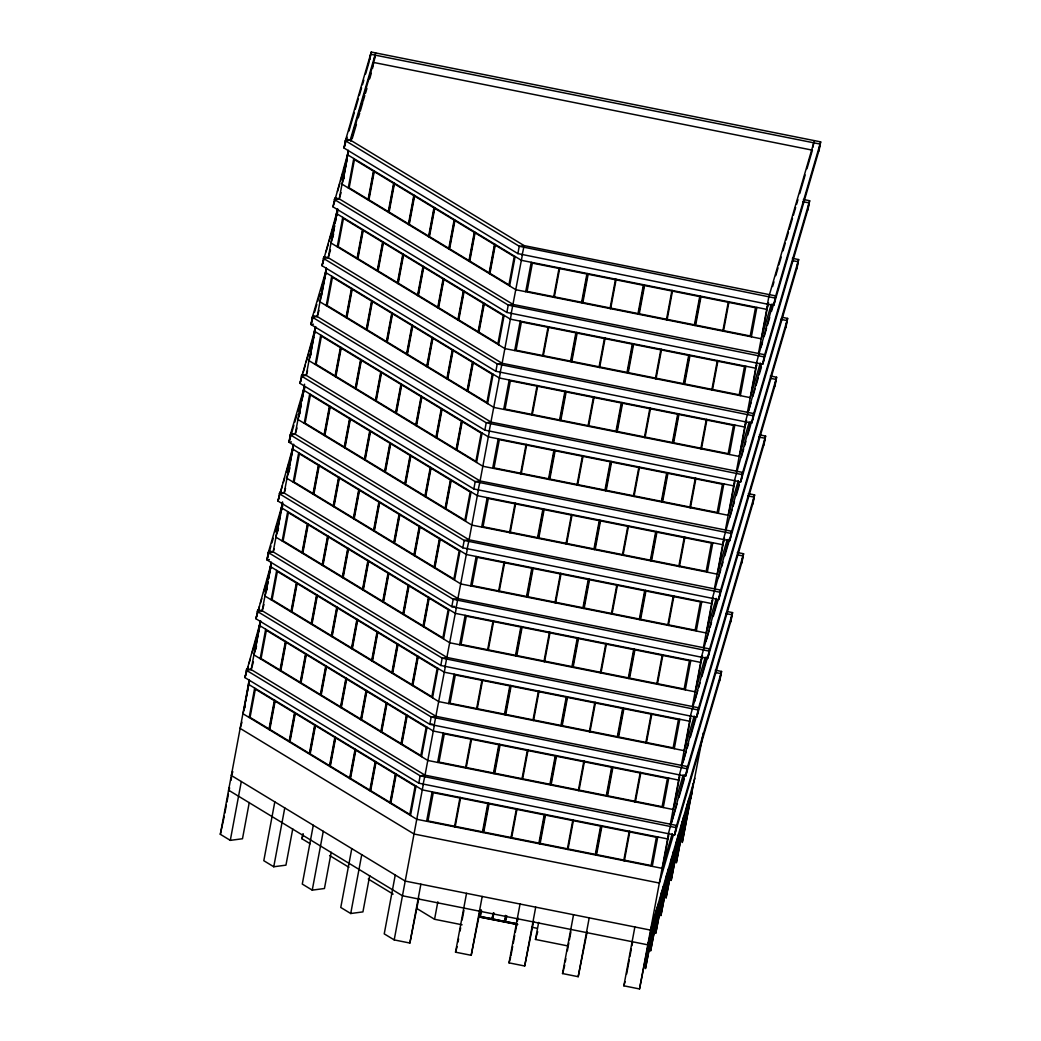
<?xml version="1.0" encoding="UTF-8"?>
<svg xmlns="http://www.w3.org/2000/svg" width="1041" height="1041" viewBox="0 0 1041 1041"><rect width="100%" height="100%" fill="white"/><g stroke="black" fill="none" stroke-linecap="round" stroke-linejoin="round"><path stroke-width="1.5" d="M715.297 670.183L721.569 671.445L720.19 678.797L674.62 834.973L418.781 783.17L244.908 677.574L260.692 620.826M727.88 611.666L732.578 612.602L731.198 619.955L685.629 776.144L429.79 724.328L255.917 618.731L271.259 563.532M748.336 493.668L754.608 494.917L753.229 502.283L707.646 658.459L451.807 606.643L277.934 501.046L293.731 444.299M770.353 375.996L776.625 377.245L775.246 384.597L729.676 540.786L473.837 488.971L299.964 383.374L315.748 326.627M792.383 258.311L798.642 259.56L797.276 266.925L751.693 423.101L495.854 371.286L321.981 265.689L337.778 208.942M803.392 199.469L809.664 200.731L808.284 208.083L762.702 364.259L506.863 312.456L333.003 206.86L348.332 151.648M344.011 148.017L345.391 140.665L371.247 52.05L820.672 141.888L819.293 149.24L773.723 305.429L517.884 253.614L344.011 148.017L347.16 137.217M245.351 676.038L246.73 668.673L251.167 669.571L425.027 775.168L676.624 825.448L675.245 832.813M256.359 617.196L257.739 609.844L262.176 610.729L436.049 716.325L687.633 766.618L686.253 773.97M267.381 558.353L268.747 551.001L273.184 551.886L447.057 657.483L698.641 707.776L697.275 715.128M278.389 499.511L279.769 492.159L284.193 493.044L458.066 598.64L709.663 648.933L708.283 656.285M289.398 440.681L290.777 433.316L295.202 434.214L469.075 539.811L720.671 590.091L719.292 597.456M300.407 381.839L301.786 374.487L306.223 375.372L480.083 480.968L731.68 531.261L730.301 538.613M311.415 322.996L312.794 315.644L317.232 316.529L491.105 422.125L742.688 472.419L741.322 479.771M322.437 264.154L323.803 256.802L328.24 257.687L502.113 363.283L753.71 413.576L752.331 420.928M344.454 146.482L345.833 139.13L350.257 140.014L524.13 245.611L775.727 295.904L774.348 303.256M249.267 802.494L242.488 838.747L230.295 840.36L220.328 834.309L249.228 679.864M721.569 671.445L675.986 827.621L420.148 775.805L246.288 670.209L251.167 669.571L260.25 621.022M732.578 612.602L687.008 768.778L431.169 716.976L257.296 611.379L262.176 610.729L271.259 562.179M737.327 552.511L743.586 553.76L742.22 561.112L696.637 717.301L440.798 665.485L266.925 559.889L268.305 552.537L273.184 551.886L282.54 501.879M754.608 494.917L709.025 651.106L453.186 599.291L279.313 493.694L284.193 493.044L293.276 444.507M759.344 434.826L765.616 436.088L764.237 443.44L718.654 599.616L462.816 547.813L288.956 442.217L290.322 434.852L295.202 434.214L304.571 384.194M776.625 377.245L731.042 533.421L475.203 481.619L301.343 376.022L306.223 375.372L315.306 326.822M782.936 317.466L787.634 318.403L786.254 325.755L740.685 481.944L484.846 430.128L310.973 324.532L312.352 317.18L317.232 316.529L326.314 267.992M798.642 259.56L753.072 415.749L497.234 363.934L323.361 258.337L328.24 257.687L337.323 209.15M763.339 362.099L764.719 354.734L513.122 304.453L339.249 198.857L348.332 150.307M243.893 710.287L249.398 680.866L248.409 684.275L422.282 789.872L667.606 838.916L668.595 835.507L663.091 864.928M254.902 651.445L260.419 622.024M266.21 591.067L267.953 581.776M268.526 578.679L271.141 564.743M280.406 515.191L275.943 537.182L449.803 642.778L695.128 691.81L705.225 657.222M280.992 512.094L282.436 504.351L281.447 507.761L455.307 613.357L700.632 662.388L702.545 655.869M293.159 447.057L286.952 478.34L460.825 583.936L706.149 632.967L716.234 598.38M298.949 416.088L301.265 403.7M301.851 400.603L304.453 386.679L290.322 434.852L464.195 540.448L720.034 592.264L765.616 436.088M313.731 337.128L309.971 357.258L310.778 354.46M314.317 334.031L315.475 327.837L314.473 331.246L488.346 436.843L733.671 485.874L734.673 482.464L729.155 511.886M331.988 239.573L334.59 225.637M335.176 222.54L337.492 210.152M343.283 179.182L347.056 159.065M347.642 155.968L348.215 152.871M224.27 816.287L220.328 834.309M224.856 813.125L226.339 805.253M226.925 802.104L228.395 794.218M228.994 791.069L229.58 787.92M230.998 780.347L231.544 777.406M232.091 774.465L232.65 771.524L231.336 775.48L405.209 881.076L650.534 930.107L694.841 778.265M244.427 707.698L245.012 704.562M245.598 701.426L249.424 681.022M260.432 622.18L255.149 650.43L256.476 645.875L253.913 654.854L427.786 760.451L673.111 809.495L683.208 774.894M266.444 590.013L267.914 582.179M268.5 579.03L271.141 564.912M282.449 504.508L277.166 532.745L278.494 528.19M293.172 447.24L288.175 473.915L289.958 467.838M299.483 413.498L301.239 404.09M301.838 400.954L304.479 386.823M310.205 356.23L313.731 337.401M314.317 334.265L315.488 327.993M321.513 295.826L326.497 269.151M332.222 238.558L334.577 226.001M335.163 222.865L337.505 210.308M347.056 159.312L343.231 179.716L344.129 176.671M347.642 156.176L348.228 153.04M369.503 60.105L370.609 54.223L820.035 144.061L818.655 151.413M369.867 59.402L371.247 52.05M249.163 717.496L254.668 688.075M260.172 658.654L265.676 629.232M271.18 599.811L276.685 570.39M282.189 540.982L287.693 511.56M293.198 482.139L298.715 452.718M304.219 423.297L309.724 393.875M315.228 364.454L320.732 335.033M326.236 305.625L331.741 276.203M337.245 246.782L342.749 217.361M348.267 187.94L353.771 158.518M372.561 68.342L375.046 55.108M374.292 60.287L374.851 57.346M230.295 840.36L241.304 781.531M269.333 729.741L274.837 700.32M280.341 670.898L285.846 641.49M291.35 612.069L296.854 582.648M302.358 553.226L307.863 523.805M313.367 494.384L318.884 464.963M324.389 435.541L329.893 406.133M335.397 376.712L340.901 347.291M346.406 317.869L351.91 288.448M357.414 259.027L362.919 229.606M368.436 200.197L373.94 170.776M274.811 801.869L263.802 860.712L273.757 866.763L285.95 865.149L292.742 828.896M289.502 741.999L295.006 712.578M300.511 683.156L306.015 653.735M311.519 624.314L317.024 594.892M322.528 565.471L328.032 536.05M333.549 506.642L339.054 477.22M344.558 447.799L350.062 418.378M355.567 388.957L361.071 359.535M366.575 330.114L372.079 300.706M377.584 271.285L383.101 241.863M388.605 212.442L394.11 183.021M273.757 866.763L284.766 807.92M309.671 754.244L315.176 724.822M320.68 695.401L326.184 665.98M331.689 636.558L337.193 607.15M342.697 577.729L348.201 548.308M353.719 518.886L359.223 489.465M364.727 460.044L370.232 430.623M375.736 401.214L381.24 371.793M386.745 342.372L392.249 312.951M397.753 283.529L403.27 254.108M408.775 224.687L414.279 195.266M310.244 843.783L301.955 838.747L302.84 833.971M313.289 825.253L302.28 884.082L312.248 890.133L324.441 888.52L331.22 852.267M329.841 766.488L335.345 737.067M340.849 707.659L346.354 678.238M351.858 648.816L357.362 619.395M362.867 589.974L368.384 560.552M373.888 531.131L379.392 501.723M384.897 472.302L390.401 442.88M395.905 413.459L401.41 384.038M406.914 354.617L412.418 325.195M417.922 295.774L423.44 266.366M428.944 236.945L434.448 207.523M312.248 890.133L323.257 831.304M350.01 778.746L355.515 749.325M361.019 719.904L366.523 690.482M372.027 661.061L377.532 631.64M383.036 602.232L388.553 572.81M394.058 543.389L399.562 513.968M405.066 484.546L410.57 455.125M416.075 425.704L421.579 396.283M427.083 366.874L432.588 337.453M438.105 308.032L443.609 278.611M449.113 249.189L454.618 219.768M351.78 848.623L340.771 907.466L350.726 913.517L362.932 911.89L369.711 875.637M370.18 790.991L375.684 761.57M381.188 732.148L386.692 702.74M392.197 673.319L397.701 643.898M403.205 614.476L408.723 585.055M414.227 555.634L419.731 526.212M425.235 496.791L430.74 467.383M436.244 437.962L441.748 408.54M447.253 379.119L452.757 349.698M458.274 320.277L463.779 290.855M469.283 261.434L474.787 232.026M350.726 913.517L361.748 854.674M390.349 803.249L395.853 773.827M401.358 744.406L406.862 714.985M412.366 685.564L417.87 656.142M423.388 626.721L428.892 597.3M434.396 567.892L439.901 538.47M445.405 509.049L450.909 479.628M456.413 450.206L461.918 420.785M467.422 391.364L472.939 361.943M478.444 332.534L483.948 303.113M489.452 273.692L494.956 244.271M395.255 875.026L384.233 933.868L394.201 939.906L409.868 943.042L418.82 898.214M410.518 815.493L416.023 786.072M421.527 756.651L427.031 727.23M432.535 697.808L438.04 668.4M443.557 638.979L449.061 609.558M454.566 580.136L460.07 550.715M465.574 521.294L471.079 491.873M476.583 462.451L482.087 433.043M487.591 403.622L493.109 374.2M498.613 344.779L504.117 315.358M509.622 285.937L515.126 256.515M418.781 783.17L420.148 775.805L425.027 775.168L434.396 725.148M440.798 665.485L442.178 658.133L268.305 552.537L282.723 503.141M462.816 547.813L464.195 540.448L469.075 539.811L478.431 489.79M473.837 488.971L475.203 481.619L480.083 480.968L489.452 430.948M484.846 430.128L486.225 422.776L312.352 317.18L326.484 268.994L319.977 301.825L493.85 407.421L739.175 456.452L749.273 421.865M495.854 371.286L497.234 363.934L502.113 363.283L511.469 313.276M506.863 312.456L508.242 305.091L334.369 199.495L339.249 198.857L341.058 192.676M517.884 253.614L519.251 246.262L345.391 140.665L350.257 140.014L375.671 52.935M423.023 784.68L425.027 775.168M434.032 725.85L445.405 666.305M445.041 667.008L456.413 607.476M456.062 608.165L467.422 548.633M467.071 549.336L469.075 539.811M478.079 490.493L480.083 480.968M489.088 431.651L500.461 372.118M500.096 372.808L502.113 363.283M511.118 313.979L522.478 254.433M522.127 255.136L524.13 245.611L519.251 246.262L775.09 298.064L820.672 141.888M394.201 939.906L423.375 783.99M426.615 821.258L432.119 791.837M437.636 762.415L443.141 733.007M448.645 703.586L454.149 674.165M459.654 644.743L465.158 615.322M470.662 585.901L476.166 556.48M481.671 527.058L487.188 497.65M492.692 468.229L498.197 438.808M503.701 409.386L509.205 379.965M514.709 350.544L520.214 321.122M525.718 291.701L531.222 262.293M409.868 943.042L420.876 884.199M462.087 924.785L434.565 919.281L437.832 901.792M454.514 826.84L460.018 797.419M465.522 767.998L471.026 738.576M476.531 709.155L482.035 679.734M487.539 650.313L493.044 620.891M498.561 591.483L504.065 562.062M509.57 532.641L515.074 503.219M520.578 473.798L526.082 444.377M531.587 414.956L537.091 385.547M542.595 356.126L548.113 326.705M553.617 297.284L559.121 267.862M455.138 826.957L460.642 797.536M466.147 768.115L471.651 738.707M477.155 709.285L482.66 679.864M488.177 650.443L493.681 621.022M499.186 591.6L504.69 562.179M510.194 532.771L515.698 503.35M521.203 473.928L526.707 444.507M532.211 415.086L537.729 385.664M543.233 356.243L548.737 326.822M554.241 297.414L559.746 267.992M480.161 910.485L471.196 955.3L455.529 952.177L466.537 893.334M458.001 942.014L458.587 938.865M460.057 930.992L460.656 927.83M462.126 919.958L463.896 910.498M483.024 832.54L488.528 803.118M494.033 773.697L499.55 744.276M505.054 714.855L510.558 685.433M516.063 656.012L521.567 626.604M527.071 597.183L532.576 567.761M538.08 538.34L543.584 508.919M549.101 479.498L554.606 450.076M560.11 420.655L565.614 391.247M571.119 361.826L576.623 332.404M582.127 302.983L587.631 273.562M471.196 955.3L482.204 896.47M517.546 924.616L479.706 917.056L481.085 909.704M493.928 912.84L492.744 919.047L504.417 921.389L480.448 916.601L481.567 910.602M493.239 912.931L492.12 918.93L493.018 914.219M510.923 838.109L516.427 808.688M521.931 779.267L527.436 749.845M532.94 720.437L538.444 691.016M543.949 661.595L549.453 632.173M554.957 602.752L560.474 573.331M565.979 543.909L571.483 514.501M576.987 485.08L582.492 455.659M587.996 426.237L593.5 396.816M599.004 367.395L604.509 337.974M610.026 308.552L615.53 279.144M511.547 838.239L517.052 808.818M522.556 779.397L528.06 749.975M533.565 720.554L539.069 691.133M544.573 661.712L550.09 632.303M555.595 602.882L561.099 573.461M566.603 544.04L572.108 514.618M577.612 485.197L583.116 455.776M588.62 426.368L594.125 396.946M599.642 367.525L605.146 338.104M610.651 308.683L616.155 279.261M504.417 921.389L505.536 915.39M506.03 916.21L504.989 921.884M517.338 923.966L505.666 921.636L506.785 915.651M533.656 921.168L524.69 965.996L509.023 962.86L520.045 904.03M510.91 955.859L512.679 946.412M513.265 943.263L514.735 935.378M515.334 932.229L516.804 924.343M517.39 921.194L517.989 918.045M539.433 843.809L544.937 814.387M550.442 784.966L555.946 755.558M561.463 726.137L566.968 696.715M572.472 667.294L577.976 637.873M583.481 608.451L588.985 579.03M594.489 549.609L599.993 520.201M605.498 490.779L611.015 461.358M616.519 431.937L622.024 402.516M627.528 373.094L633.032 343.673M638.536 314.265L644.041 284.844M524.69 965.996L535.712 907.153M567.566 945.866L535.464 939.45L538.652 922.417M567.332 849.391L572.836 819.97M578.341 790.548L583.845 761.127M589.349 731.706L594.853 702.285M600.358 672.863L605.862 643.455M611.366 614.034L616.884 584.613M622.388 555.191L627.892 525.77M633.396 496.349L638.901 466.928M644.405 437.506L649.909 408.098M655.414 378.677L660.918 349.255M666.435 319.834L671.939 290.413M567.957 849.508L573.461 820.087M578.965 790.666L584.469 761.257M589.974 731.836L595.478 702.415M600.982 672.993L606.487 643.572M612.004 614.151L617.508 584.73M623.012 555.321L628.517 525.9M634.021 496.479L639.525 467.058M645.03 437.636L650.534 408.215M656.038 378.794L661.555 349.373M667.06 319.964L672.564 290.543M587.15 931.864L578.197 976.692L562.53 973.556L573.539 914.714M564.105 968.13L564.69 964.981M565.289 961.832L565.875 958.683M567.345 950.797L568.828 942.925M569.414 939.763L570.884 931.89M595.842 855.09L601.347 825.669M606.851 796.248L612.355 766.827M617.873 737.405L623.377 707.984M628.881 678.563L634.385 649.155M639.89 619.733L645.394 590.312M650.898 560.891L656.403 531.47M661.907 502.048L667.411 472.627M672.928 443.206L678.433 413.798M683.937 384.376L689.441 354.955M694.946 325.534L700.45 296.112M578.197 976.692L589.206 917.85M623.728 860.66L629.245 831.238M634.75 801.817L640.254 772.396M645.758 742.988L651.263 713.566M656.767 684.145L662.271 654.724M667.775 625.303L673.28 595.881M678.797 566.46L684.301 537.052M689.806 507.631L695.31 478.209M700.814 448.788L706.318 419.367M711.823 389.946L717.327 360.524M722.831 331.103L728.349 301.695M624.366 860.79L629.87 831.369M635.374 801.947L640.879 772.526M646.383 743.105L651.887 713.684M657.391 684.275L662.896 654.854M668.4 625.433L673.917 596.012M679.422 566.59L684.926 537.169M690.43 507.748L695.935 478.326M701.439 448.918L706.943 419.497M712.447 390.076L717.952 360.654M723.469 331.233L728.973 301.812M652.121 924.694L639.525 988.95L623.858 985.814L634.867 926.984M626.617 974.09L629.271 959.906M629.857 956.757L631.34 948.872M631.926 945.722L632.512 942.573M652.252 866.359L657.756 836.938M663.26 807.517L668.764 778.108M674.269 748.687L679.786 719.266M685.29 689.845L690.795 660.423M696.299 631.002L701.803 601.581M707.307 572.16L712.812 542.751M718.316 513.33L723.82 483.909M729.338 454.488L734.842 425.066M740.346 395.645L745.85 366.224M751.355 336.816L756.859 307.394M668.348 833.724L684.822 774.621M679.357 774.881L695.388 717.327M690.365 716.052L706.852 656.936M701.387 657.209L717.405 599.655M712.395 598.367L728.869 539.264M723.404 539.524L739.435 481.97M734.412 480.695L750.899 421.579M745.421 421.852L761.452 364.298M756.443 363.01L772.916 303.907M767.451 304.167L768.831 296.815L814.4 140.639M639.525 988.95L668.699 833.021M670.352 824.199L679.721 774.192M681.374 765.356L690.73 715.349M692.382 706.527L701.738 656.507M703.391 647.684L712.747 597.664M714.399 588.842L723.768 538.835M725.408 529.999L734.777 479.992M736.429 471.17L745.785 421.15M747.438 412.327L756.794 362.307M758.447 353.485L767.803 303.478M674.1 806.085L679.604 776.664L678.615 780.073L433.29 731.029L259.417 625.433M685.121 747.243L690.625 717.822L689.623 721.231L444.299 672.2L270.426 566.59L271.089 564.326M696.13 688.4L701.634 658.992M707.138 629.571L712.643 600.15L711.654 603.559L466.329 554.515L292.456 448.918M718.147 570.728L723.651 541.307M740.177 453.056L745.681 423.635M751.186 394.214L756.69 364.792L755.701 368.202L510.363 319.158L336.503 213.561M762.194 335.371L767.698 305.95M656.468 909.769L645.459 968.611L658.055 904.356M661.608 892.15L650.599 950.993L663.195 886.724M666.76 874.531L655.752 933.361L668.335 869.105M674.62 834.973L675.986 827.621M685.629 776.144L687.008 768.778M696.637 717.301L698.017 709.949L743.586 553.76M707.646 658.459L709.025 651.106M718.654 599.616L720.034 592.264M729.676 540.786L731.042 533.421M740.685 481.944L742.064 474.592L787.634 318.403M751.693 423.101L753.072 415.749M762.702 364.259L764.081 356.907L809.664 200.731M773.723 305.429L775.09 298.064M671.9 856.899L660.892 915.742L673.488 851.473M677.04 839.28L666.032 898.11L678.628 833.854M682.18 821.648L671.172 880.491L683.768 816.222M687.333 804.029L676.325 862.859L688.908 798.603M693.267 783.691L682.258 842.533L703.365 732.76M812.943 147.21L813.776 142.799M719.552 680.957L720.932 673.605L716.234 672.668M730.574 622.128L731.94 614.763L725.681 613.513M741.582 563.285L742.962 555.933L738.251 554.996M752.591 504.443L753.97 497.091L747.698 495.841M763.6 445.6L764.979 438.248L758.707 436.999M774.621 386.771L775.987 379.418L771.29 378.469M785.63 327.928L787.009 320.576L780.737 319.327M796.638 269.085L798.018 261.733L793.32 260.797M807.647 210.256L809.026 202.891L802.754 201.642M348.956 131.049L354.369 112.519M355.267 109.435L358.416 98.622M359.327 95.538L361.578 87.821M362.476 84.724L363.83 80.105M365.625 73.924L369.23 61.575M350.687 141.199L373.667 62.46L812.396 150.164L806.97 168.746M352.17 138.765L356.425 124.386M358.273 117.841L359.731 113.079M360.303 111.088L362.749 102.512M363.153 101.107L364.779 95.538M365.547 93.117L366.913 88.446M369.672 78.804L371.299 73.221M333.003 206.86L334.825 197.972L339.249 198.857M333.901 203.776L335.696 197.608M337.505 191.427L339.756 183.71M340.654 180.627L342.905 172.897M343.803 169.813L346.965 159.013M342.996 180.731L342.008 184.14L515.881 289.736L761.205 338.78L771.303 304.18M343.4 179.338L344.22 176.554M321.981 265.689L324.232 257.986M326.041 251.805L328.292 244.088M329.19 241.005L331.441 233.288M332.339 230.191L335.501 219.391M336.399 216.307L337.752 211.674M333.614 234.004L330.999 242.982L504.859 348.579L750.184 397.623L760.281 363.023M328.24 257.687L330.491 249.97M312.768 318.364L310.973 324.532L313.419 324.206M314.577 312.196L316.828 304.479M317.726 301.383L319.977 293.666M320.888 290.582L326.288 272.052M317.232 316.529L319.027 310.361M299.964 383.374L301.304 378.755M303.113 372.574L305.364 364.857M306.262 361.774L308.513 354.044M309.424 350.96L311.675 343.244M312.573 340.16L314.824 332.443M309.632 358.39L308.969 360.654L482.842 466.251L728.166 515.295L738.264 480.695M306.223 375.372L307.563 370.739M290.751 436.049L288.956 442.217L291.389 441.891M291.649 432.965L293.9 425.235M294.798 422.152L297.062 414.435M297.96 411.351L300.211 403.622M301.109 400.538L304.714 388.189M300.172 411.911L297.96 419.497L471.833 525.093L717.158 574.138L727.256 539.537M295.202 434.214L297.01 428.033M277.934 501.046L279.287 496.427M280.185 493.343L282.436 485.626M283.347 482.53L284.7 477.91M286.496 471.729L288.747 464.013M289.645 460.916L291.896 453.199M284.193 493.044L285.546 488.411M270.985 546.005L266.925 559.889L269.372 559.564M271.883 542.921L273.236 538.288M275.032 532.107L277.283 524.391M278.181 521.307L280.445 513.59M281.343 510.493L282.697 505.861M273.184 551.886L274.082 548.802M255.917 618.731L259.521 606.383M260.419 603.299L261.772 598.666M263.568 592.498L265.819 584.782M266.73 581.685L268.981 573.968M269.879 570.884L271.233 566.252M265.923 592.615L264.921 596.012L438.795 701.608L684.119 750.652L694.217 716.052M266.327 591.21L267.134 588.425M262.176 610.729L263.972 604.548M244.908 677.574L248.057 666.774M248.955 663.69L250.308 659.057M252.104 652.876L254.368 645.16M255.266 642.076L257.517 634.346M258.415 631.262L259.769 626.63M251.167 669.571L253.418 661.842M245.116 706.11L242.904 713.697L416.777 819.293L662.102 868.324L672.2 833.737M241.954 722.233L240.146 728.401L414.019 833.997L659.343 883.041L673.358 835.012M229.384 787.477L228.591 790.184L402.464 895.78L647.788 944.825L692.096 792.982M301.955 838.747L303.308 834.088M455.529 952.177L457.116 946.75M479.706 917.056L517.611 924.408M480.448 916.601L492.172 918.709M505.666 921.636L517.403 923.757M509.023 962.86L510.611 957.447M535.464 939.45L537.716 931.708M562.53 973.556L563.715 969.496M772.604 286.509L773.957 281.864M775.766 275.657L778.03 267.914M778.941 264.817L781.192 257.075M783.001 250.868L785.265 243.126M786.163 240.029L788.427 232.273M789.338 229.176L792.5 218.337M793.398 215.24L795.662 207.484M796.573 204.387L797.927 199.742M799.735 193.548L805.161 174.953M768.609 302.827L766.71 309.359L521.385 260.315L347.512 154.719M761.14 346.9L762.493 342.255M764.302 336.048L766.566 328.305M767.477 325.208L769.728 317.453M771.537 311.259L772.903 306.614M748.778 410.388L751.029 402.633M752.838 396.439L755.102 388.696M756.013 385.599L758.264 377.844M759.175 374.747L761.439 367.005M746.592 420.512L744.679 427.031L499.355 378L325.495 272.404M741.374 456.83L743.638 449.087M744.549 445.977L745.903 441.332M747.711 435.138L750.873 424.286M729.91 517.221L732.174 509.465M733.085 506.368L734.439 501.723M736.247 495.529L739.409 484.677M724.562 538.184L722.662 544.716L477.338 495.672L303.465 390.076M718.446 577.612L720.71 569.856M721.621 566.759L722.975 562.114M724.783 555.907L729.299 540.422M706.084 641.087L709.246 630.247M710.157 627.15L711.51 622.505M713.319 616.298L717.835 600.813M694.62 701.478L697.782 690.638M698.693 687.541L700.046 682.883M701.855 676.689L707.281 658.094M683.156 761.869L686.318 751.029M687.229 747.919L688.582 743.274M690.391 737.08L695.817 718.485M623.858 985.814L625.042 981.754M671.692 822.26L677.118 803.665M678.927 797.471L684.353 778.876M513.122 304.453L508.242 305.091L764.081 356.907M491.105 422.125L486.225 422.776L742.064 474.592M458.066 598.64L453.186 599.291L451.807 606.643L454.253 606.317M447.057 657.483L442.178 658.133L698.017 709.949M436.049 716.325L431.169 716.976L429.79 724.328L432.223 724.002M558.692 268.383L532.367 263.126L527.084 291.376L553.409 296.633M559.954 268.643L586.903 274.03L581.62 302.267L554.658 296.88M615.101 279.665L588.152 274.277L582.869 302.515L609.818 307.902M616.35 279.912L643.312 285.299L638.016 313.549L611.067 308.162M671.51 290.933L644.561 285.546L639.278 313.796L666.227 319.184M672.759 291.194L699.721 296.581L694.425 324.818L667.476 319.431M727.919 302.215L700.97 296.828L695.687 325.065L722.636 330.452M729.168 302.463L755.493 307.733L750.21 335.97L723.885 330.713M547.683 327.225L521.359 321.968L516.076 350.205L542.4 355.475M548.932 327.473L575.881 332.86L570.598 361.11L543.649 355.723M604.092 338.507L577.143 333.12L571.86 361.357L598.809 366.744M605.341 338.754L632.29 344.142L627.007 372.379L600.058 366.992M660.501 349.776L633.553 344.389L628.27 372.639L655.218 378.026M661.751 350.023L688.7 355.41L683.417 383.661L656.468 378.273M716.911 361.058L689.962 355.671L684.666 383.908L711.628 389.295M718.16 361.305L744.484 366.562L739.201 394.812L712.877 389.542M536.675 386.068L510.35 380.811L505.067 409.048L531.391 414.305M537.924 386.315L564.873 391.702L559.59 419.952L532.641 414.565M593.084 397.337L566.135 391.95L560.839 420.2L587.801 425.587M594.333 397.597L621.282 402.984L615.999 431.221L589.05 425.834M649.493 408.619L622.544 403.231L617.248 431.468L644.197 436.856M650.742 408.866L677.691 414.253L672.408 442.503L645.459 437.116M705.902 419.887L678.94 414.5L673.657 442.75L700.606 448.137M707.151 420.148L733.476 425.405L728.193 453.655L701.868 448.385M525.666 444.91L499.342 439.64L494.046 467.89L520.37 473.148M526.915 445.158L553.864 450.545L548.581 478.782L521.632 473.395M582.075 456.179L555.113 450.792L549.83 479.042L576.779 484.429M583.324 456.426L610.273 461.814L604.99 490.064L578.041 484.677M638.471 467.461L611.522 462.074L606.239 490.311L633.188 495.698M639.734 467.708L666.682 473.095L661.399 501.333L634.45 495.945M694.881 478.73L667.932 473.343L662.649 501.593L689.597 506.98M696.143 478.977L722.467 484.247L717.171 512.484L690.847 507.227M514.644 503.74L488.32 498.483L483.037 526.72L509.361 531.99M515.907 504L542.855 509.387L537.572 537.624L510.624 532.237M571.054 515.022L544.105 509.635L538.822 537.872L565.77 543.259M572.316 515.269L599.265 520.656L593.982 548.906L567.02 543.519M627.463 526.291L600.514 520.903L595.231 549.154L622.18 554.541M628.725 526.551L655.674 531.938L650.378 560.175L623.429 554.788M683.872 537.572L656.923 532.185L651.64 560.422L678.589 565.81M685.121 537.82L711.445 543.09L706.162 571.327L679.838 566.07M503.636 562.582L477.312 557.325L472.028 585.562L498.353 590.833M504.885 562.83L531.847 568.217L526.551 596.467L499.602 591.08M560.045 573.864L533.096 568.477L527.813 596.714L554.762 602.101M561.294 574.111L588.256 579.499L582.96 607.736L556.011 602.349M616.454 585.133L589.505 579.746L584.222 607.996L611.171 613.383M617.703 585.38L644.652 590.768L639.369 619.018L612.42 613.63M672.863 596.415L645.914 591.028L640.631 619.265L667.58 624.652M674.113 596.662L700.437 601.919L695.154 630.169L668.829 624.899M492.627 621.425L466.303 616.168L461.02 644.405L487.344 649.662M493.876 621.672L520.825 627.059L515.542 655.31L488.593 649.922M549.036 632.694L522.088 627.307L516.804 655.557L543.753 660.944M550.286 632.954L577.235 638.341L571.951 666.578L545.003 661.191M605.446 643.976L578.497 638.588L573.201 666.826L600.163 672.213M606.695 644.223L633.644 649.61L628.361 677.86L601.412 672.473M661.855 655.244L634.906 649.857L629.61 678.107L656.559 683.495M663.104 655.505L689.428 660.762L684.145 688.999L657.821 683.742M481.619 680.267L455.294 674.997L450.011 703.248L476.336 708.505M482.868 680.515L509.817 685.902L504.534 714.139L477.585 708.752M538.028 691.536L511.066 686.149L505.783 714.399L532.732 719.786M539.277 691.784L566.226 697.171L560.943 725.421L533.994 720.034M594.437 702.818L567.475 697.431L562.192 725.668L589.141 731.055M595.686 703.065L622.635 708.453L617.352 736.69L590.403 731.303M650.833 714.087L623.884 708.7L618.601 736.95L645.55 742.337M652.095 714.334L678.42 719.604L673.137 747.841L646.812 742.584M470.597 739.097L444.286 733.84L438.99 762.077L465.314 767.347M471.859 739.357L498.808 744.744L493.525 772.982L466.576 767.594M527.006 750.379L500.057 744.992L494.774 773.229L521.723 778.616M528.268 750.626L555.217 756.013L549.934 784.263L522.985 778.876M583.415 761.648L556.467 756.26L551.183 784.511L578.132 789.898M584.678 761.908L611.627 767.295L606.343 795.532L579.382 790.145M639.825 772.929L612.876 767.542L607.593 795.779L634.542 801.167M641.087 773.177L667.411 778.447L662.115 806.684L635.791 801.427M459.588 797.94L433.264 792.682L427.981 820.92L454.305 826.19M460.851 798.187L487.8 803.574L482.517 831.824L455.555 826.437M515.998 809.221L489.049 803.834L483.766 832.071L510.715 837.458M517.26 809.469L544.209 814.856L538.913 843.093L511.964 837.706M572.407 820.49L545.458 815.103L540.175 843.353L567.124 848.74M573.656 820.737L600.618 826.125L595.322 854.375L568.373 848.988M628.816 831.772L601.867 826.385L596.584 854.622L623.533 860.009M630.065 832.019L656.39 837.276L651.106 865.526L624.782 860.256M531.613 927.206L537.221 928.325M329.581 855.52L348.917 867.27M368.254 879.007L393.121 894.115M416.608 908.377L434.565 919.281M255.344 689.142L250.061 717.392L269.033 728.908L274.33 700.671L255.344 689.142M266.366 630.312L261.07 658.55L280.055 670.079L285.338 641.829L266.366 630.312M277.374 571.47L272.091 599.707L291.064 611.236L296.347 582.986L277.374 571.47M288.383 512.627L283.1 540.878L302.072 552.394L307.355 524.157L288.383 512.627M299.392 453.785L294.109 482.035L313.081 493.551L318.377 465.314L299.392 453.785M310.413 394.955L305.117 423.193L324.102 434.722L329.385 406.471L310.413 394.955M321.422 336.113L316.139 364.35L335.111 375.879L340.394 347.629L321.422 336.113M332.43 277.27L327.147 305.52L346.119 317.037L351.403 288.799L332.43 277.27M343.439 218.428L338.156 246.678L357.128 258.194L362.411 229.957L343.439 218.428M354.447 159.598L349.164 187.835L368.137 199.365L373.433 171.114L354.447 159.598M275.123 701.153L269.84 729.403L289.203 741.166L294.499 712.916L275.123 701.153M286.132 642.31L280.849 670.56L300.224 682.323L305.507 654.086L286.132 642.31M297.14 583.481L291.857 611.718L311.233 623.481L316.516 595.244L297.14 583.481M308.162 524.638L302.866 552.875L322.242 564.651L327.525 536.401L308.162 524.638M319.171 465.795L313.888 494.046L333.25 505.809L338.546 477.559L319.171 465.795M330.179 406.953L324.896 435.203L344.272 446.966L349.555 418.729L330.179 406.953M341.188 348.123L335.905 376.361L355.28 388.124L360.563 359.887L341.188 348.123M352.196 289.281L346.913 317.518L366.289 329.294L371.572 301.044L352.196 289.281M363.218 230.438L357.922 258.689L377.297 270.452L382.581 242.202L363.218 230.438M374.226 171.596L368.943 199.846L388.306 211.609L393.602 183.372L374.226 171.596M295.293 713.41L290.01 741.647L309.385 753.411L314.668 725.174L295.293 713.41M306.301 654.568L301.018 682.805L320.394 694.568L325.677 666.331L306.301 654.568M317.31 595.725L312.027 623.962L331.402 635.739L336.685 607.489L317.31 595.725M328.331 536.883L323.035 565.133L342.411 576.896L347.694 548.646L328.331 536.883M339.34 478.053L334.057 506.29L353.42 518.054L358.716 489.817L339.34 478.053M350.349 419.211L345.065 447.448L364.441 459.211L369.724 430.974L350.349 419.211M361.357 360.368L356.074 388.618L375.45 400.382L380.733 372.131L361.357 360.368M372.366 301.526L367.083 329.776L386.458 341.539L391.741 313.302L372.366 301.526M383.387 242.696L378.091 270.933L397.467 282.697L402.75 254.459L383.387 242.696M394.396 183.854L389.113 212.091L408.488 223.854L413.771 195.617L394.396 183.854M315.462 725.655L310.179 753.892L329.555 765.669L334.838 737.418L315.462 725.655M326.471 666.813L321.188 695.063L340.563 706.826L345.846 678.576L326.471 666.813M337.479 607.97L332.196 636.22L351.572 647.983L356.855 619.746L337.479 607.97M348.501 549.141L343.205 577.378L362.58 589.141L367.863 560.904L348.501 549.141M359.509 490.298L354.226 518.535L373.589 530.311L378.885 502.061L359.509 490.298M370.518 431.455L365.235 459.706L384.61 471.469L389.894 443.219L370.518 431.455M381.526 372.613L376.243 400.863L395.619 412.626L400.902 384.389L381.526 372.613M392.535 313.783L387.252 342.021L406.628 353.784L411.911 325.547L392.535 313.783M403.557 254.941L398.274 283.178L417.636 294.954L422.932 266.704L403.557 254.941M414.565 196.098L409.282 224.349L428.658 236.112L433.941 207.862L414.565 196.098M335.631 737.9L330.348 766.15L349.724 777.913L355.007 749.663L335.631 737.9M346.64 679.07L341.357 707.307L360.733 719.071L366.016 690.834L346.64 679.07M357.649 620.228L352.365 648.465L371.741 660.228L377.024 631.991L357.649 620.228M368.67 561.385L363.374 589.635L382.75 601.399L388.033 573.149L368.67 561.385M379.679 502.543L374.396 530.793L393.771 542.556L399.054 514.319L379.679 502.543M390.687 443.713L385.404 471.95L404.78 483.714L410.063 455.477L390.687 443.713M401.696 384.871L396.413 413.108L415.788 424.871L421.071 396.634L401.696 384.871M412.717 326.028L407.421 354.278L426.797 366.042L432.08 337.791L412.717 326.028M423.726 267.186L418.443 295.436L437.806 307.199L443.102 278.962L423.726 267.186M434.735 208.356L429.452 236.593L448.827 248.357L454.11 220.119L434.735 208.356M355.801 750.158L350.518 778.395L369.893 790.158L375.176 761.921L355.801 750.158M366.809 691.315L361.526 719.552L380.902 731.329L386.185 703.078L366.809 691.315M377.818 632.473L372.535 660.723L391.91 672.486L397.194 644.236L377.818 632.473M388.84 573.63L383.556 601.88L402.919 613.643L408.215 585.406L388.84 573.63M399.848 514.801L394.565 543.038L413.941 554.801L419.224 526.564L399.848 514.801M410.857 455.958L405.574 484.195L424.949 495.971L430.232 467.721L410.857 455.958M421.865 397.115L416.582 425.366L435.958 437.129L441.241 408.879L421.865 397.115M432.887 338.286L427.591 366.523L446.966 378.286L452.249 350.049L432.887 338.286M443.895 279.443L438.612 307.681L457.975 319.444L463.271 291.207L443.895 279.443M454.904 220.601L449.621 248.838L468.997 260.614L474.28 232.364L454.904 220.601M375.97 762.402L370.687 790.653L390.063 802.416L395.346 774.166L375.97 762.402M386.979 703.56L381.696 731.81L401.071 743.573L406.354 715.336L386.979 703.56M398 644.73L392.704 672.967L412.08 684.731L417.363 656.494L398 644.73M409.009 585.888L403.726 614.125L423.088 625.888L428.385 597.651L409.009 585.888M420.017 527.045L414.734 555.295L434.11 567.059L439.393 538.809L420.017 527.045M431.026 468.203L425.743 496.453L445.119 508.216L450.402 479.979L431.026 468.203M442.035 409.373L436.752 437.61L456.127 449.374L461.41 421.137L442.035 409.373M453.056 350.531L447.76 378.768L467.136 390.544L472.419 362.294L453.056 350.531M464.065 291.688L458.782 319.938L478.144 331.702L483.44 303.452L464.065 291.688M475.073 232.846L469.79 261.096L489.166 272.859L494.449 244.622L475.073 232.846M396.14 774.647L390.856 802.897L409.829 814.426L415.112 786.176L396.14 774.647M407.148 715.818L401.865 744.055L420.837 755.584L426.133 727.334L407.148 715.818M418.17 656.975L412.874 685.212L431.859 696.741L437.142 668.504L418.17 656.975M429.178 598.133L423.895 626.383L442.867 637.899L448.15 609.662L429.178 598.133M440.187 539.303L434.904 567.54L453.876 579.069L459.159 550.819L440.187 539.303M451.195 480.461L445.912 508.698L464.885 520.227L470.168 491.977L451.195 480.461M462.204 421.618L456.921 449.855L475.893 461.384L481.189 433.147L462.204 421.618M473.226 362.775L467.93 391.026L486.915 402.542L492.198 374.305L473.226 362.775M484.234 303.946L478.951 332.183L497.923 343.712L503.206 315.462L484.234 303.946M495.243 245.103L489.96 273.341L508.932 284.87L514.215 256.62L495.243 245.103"/></g></svg>
